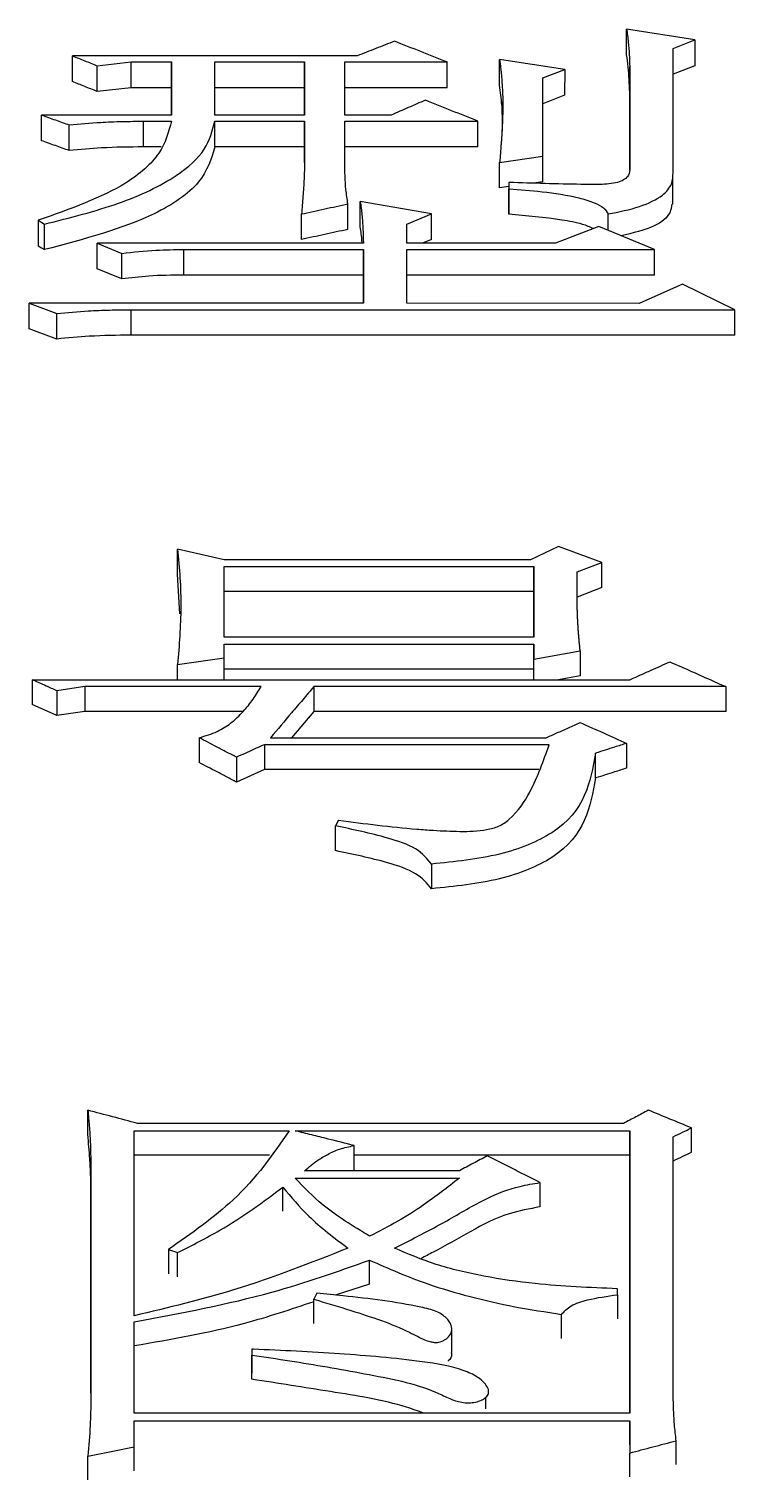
# Model space of a CAD drawing. Header units: millimetres. Extents: x 2278 to 4715, y 679 to 2402.
# Drawn here: x 2832.06 to 2834.53, y 2150.79 to 2155.86 of the extents above; entities that cross this region are included whole.
import ezdxf

# ---------------------------------------------------------------- set-up
doc = ezdxf.new("R2010")
doc.units = ezdxf.units.MM

msp = doc.modelspace()

# ---------------------------------------------------------------- linework, layer by layer
at = {"color": 7, "linetype": 'Continuous', "lineweight": 25}
for p, q in [((2834.3872, 2155.82), (2834.1492, 2155.8583)), ((2834.1492, 2155.7682), (2834.1492, 2155.8583)), ((2834.3115, 2155.7901), (2834.3872, 2155.82)), ((2834.3872, 2155.82), (2834.3872, 2155.73)), ((2833.2081, 2155.7645), (2832.2129, 2155.7645)), ((2832.2129, 2155.6746), (2832.2129, 2155.7645)), ((2833.7057, 2155.6617), (2833.7057, 2155.7516)), ((2833.9329, 2155.7173), (2833.7057, 2155.7516)), ((2834.3115, 2155.3574), (2834.3115, 2155.7901)), ((2832.2994, 2155.6403), (2832.2994, 2155.7302)), ((2832.4184, 2155.7431), (2832.5591, 2155.7431)), ((2832.4184, 2155.6532), (2832.4184, 2155.7431)), ((2832.5591, 2155.7431), (2832.5591, 2155.5579)), ((2832.5591, 2155.6532), (2832.5591, 2155.7431)), ((2832.7105, 2155.7431), (2833.0242, 2155.7431)), ((2832.7105, 2155.5579), (2832.7105, 2155.7431)), ((2833.0242, 2155.7431), (2833.0242, 2155.5579)), ((2833.0242, 2155.6532), (2833.0242, 2155.7431)), ((2833.1648, 2155.7431), (2833.5218, 2155.7431)), ((2833.1648, 2155.5578), (2833.1648, 2155.7431)), ((2833.5218, 2155.6531), (2833.5218, 2155.7431)), ((2833.8571, 2155.6873), (2833.9329, 2155.7173)), ((2833.9329, 2155.7173), (2833.9328, 2155.6275)), ((2834.16, 2155.7259), (2834.16, 2155.3662)), ((2834.16, 2155.636), (2834.16, 2155.7259)), ((2834.3872, 2155.73), (2834.3115, 2155.7001)), ((2832.4184, 2155.6532), (2832.2994, 2155.6403)), ((2832.5591, 2155.6532), (2832.4184, 2155.6532)), ((2832.5591, 2155.5579), (2832.5591, 2155.6532)), ((2833.0242, 2155.6532), (2832.7105, 2155.6532)), ((2833.0242, 2155.5579), (2833.0242, 2155.6532)), ((2833.5218, 2155.6531), (2833.1648, 2155.6532)), ((2833.9328, 2155.6275), (2833.8571, 2155.5974)), ((2834.16, 2155.3661), (2834.16, 2155.636)), ((2832.5591, 2155.5579), (2832.1047, 2155.5579)), ((2832.1047, 2155.4682), (2832.1047, 2155.5579)), ((2833.0242, 2155.5579), (2832.7105, 2155.5579)), ((2833.3271, 2155.5578), (2833.1648, 2155.5578)), ((2832.2021, 2155.4335), (2832.2021, 2155.5232)), ((2832.4617, 2155.5362), (2832.559, 2155.5362)), ((2832.4617, 2155.4465), (2832.4617, 2155.5362)), ((2832.7105, 2155.5362), (2833.0242, 2155.5362)), ((2833.0242, 2155.5362), (2833.0242, 2155.3924)), ((2833.0242, 2155.4465), (2833.0242, 2155.5362)), ((2833.1648, 2155.5362), (2833.63, 2155.5362)), ((2833.1648, 2155.3924), (2833.1648, 2155.5362)), ((2833.63, 2155.4465), (2833.63, 2155.5362)), ((2832.5233, 2155.4465), (2832.4617, 2155.4465)), ((2833.0242, 2155.4465), (2832.7105, 2155.4465)), ((2833.0242, 2155.3923), (2833.0242, 2155.4465)), ((2833.63, 2155.4465), (2833.1648, 2155.4465)), ((2833.7057, 2155.3924), (2833.8571, 2155.4143)), ((2833.8571, 2155.3248), (2833.8571, 2155.4143)), ((2833.7057, 2155.303), (2833.7057, 2155.3924)), ((2833.7381, 2155.3076), (2833.7057, 2155.303)), ((2833.7381, 2155.3223), (2833.7381, 2155.3003)), ((2833.7381, 2155.3223), (2833.7381, 2155.2329)), ((2833.7381, 2155.211), (2833.7381, 2155.3003)), ((2833.8571, 2155.3248), (2833.8238, 2155.32)), ((2834.3109, 2155.2468), (2834.3109, 2155.3362)), ((2833.1756, 2155.1582), (2833.1756, 2155.2475)), ((2833.4677, 2155.2122), (2833.2189, 2155.2563)), ((2833.2189, 2155.167), (2833.2189, 2155.2563)), ((2833.0134, 2155.1229), (2833.0134, 2155.2122)), ((2833.3812, 2155.1768), (2833.4677, 2155.2122)), ((2833.4677, 2155.1229), (2833.4677, 2155.2122)), ((2834.0843, 2155.1546), (2834.0843, 2155.2121)), ((2832.0939, 2155.1901), (2832.1155, 2155.1768)), ((2832.0939, 2155.1901), (2832.0939, 2155.1009)), ((2833.3812, 2155.1102), (2833.3812, 2155.1768)), ((2834.0519, 2155.1679), (2833.9004, 2155.1102)), ((2834.2466, 2155.0879), (2834.0519, 2155.1679)), ((2832.2994, 2155.1102), (2832.386, 2155.0746)), ((2833.2297, 2155.1102), (2832.2994, 2155.1102)), ((2832.2994, 2155.0211), (2832.2994, 2155.1102)), ((2833.9004, 2155.1102), (2833.3812, 2155.1102)), ((2833.4677, 2155.1229), (2833.4366, 2155.1102)), ((2832.386, 2154.9856), (2832.386, 2155.0746)), ((2832.6023, 2155.088), (2833.2297, 2155.088)), ((2832.6023, 2154.9989), (2832.6023, 2155.088)), ((2833.2297, 2155.088), (2833.2297, 2154.9001)), ((2833.2297, 2154.9989), (2833.2297, 2155.088)), ((2833.3812, 2155.088), (2834.2466, 2155.0879)), ((2833.3812, 2154.9001), (2833.3812, 2155.088)), ((2834.2466, 2154.9989), (2834.2466, 2155.0879)), ((2832.386, 2154.9856), (2832.2994, 2155.0211)), ((2833.2297, 2154.9989), (2832.6023, 2154.9989)), ((2833.2297, 2154.9001), (2833.2297, 2154.9989)), ((2834.2466, 2154.9989), (2833.3812, 2154.9989)), ((2834.3439, 2154.9674), (2834.1925, 2154.9)), ((2834.5278, 2154.8775), (2834.3439, 2154.9674)), ((2832.0615, 2154.8113), (2832.0615, 2154.9001)), ((2832.0615, 2154.9001), (2832.1588, 2154.8641)), ((2833.2297, 2154.9001), (2832.0615, 2154.9001)), ((2834.1925, 2154.9), (2833.3812, 2154.9001)), ((2832.1588, 2154.7753), (2832.1588, 2154.8641)), ((2832.4184, 2154.7888), (2832.4184, 2154.8776)), ((2832.4184, 2154.8776), (2834.5278, 2154.8775)), ((2834.5278, 2154.7887), (2834.5278, 2154.8775)), ((2832.1588, 2154.7753), (2832.0615, 2154.8113)), ((2834.5278, 2154.7887), (2832.4184, 2154.7888)), ((2832.5807, 2153.954), (2832.5807, 2154.0417)), ((2832.743, 2154.004), (2832.5807, 2154.0417)), ((2833.9112, 2154.0511), (2833.8139, 2154.004)), ((2834.0627, 2153.9946), (2833.9112, 2154.0511)), ((2833.8139, 2154.004), (2832.743, 2154.004)), ((2832.743, 2153.9805), (2833.8247, 2153.9804)), ((2832.743, 2153.7337), (2832.743, 2153.9805)), ((2833.8247, 2153.9804), (2833.8247, 2153.7337)), ((2833.8247, 2153.8928), (2833.8247, 2153.9804)), ((2833.9761, 2153.9616), (2834.0627, 2153.9946)), ((2834.0627, 2153.9069), (2834.0627, 2153.9946)), ((2832.5884, 2153.8148), (2832.5807, 2153.954)), ((2833.8247, 2153.8928), (2832.743, 2153.8928)), ((2833.8247, 2153.7337), (2833.8247, 2153.8928)), ((2834.0627, 2153.9069), (2833.9761, 2153.874)), ((2833.8247, 2153.7337), (2832.743, 2153.7337)), ((2832.743, 2153.7098), (2833.8247, 2153.7098)), ((2832.743, 2153.662), (2832.743, 2153.7098)), ((2833.8247, 2153.7098), (2833.8247, 2153.6572)), ((2833.8247, 2153.6225), (2833.8247, 2153.7098)), ((2833.8247, 2153.6572), (2833.987, 2153.6859)), ((2833.987, 2153.6859), (2833.987, 2153.5987)), ((2832.5807, 2153.638), (2832.743, 2153.662)), ((2832.5807, 2153.5852), (2832.5807, 2153.638)), ((2832.743, 2153.5852), (2832.743, 2153.662)), ((2833.8247, 2153.6225), (2832.743, 2153.6226)), ((2833.8247, 2153.5852), (2833.8247, 2153.6572)), ((2833.8247, 2153.5852), (2833.8247, 2153.6225)), ((2832.0723, 2153.5852), (2834.16, 2153.5852)), ((2832.0723, 2153.5852), (2832.0723, 2153.4981)), ((2833.987, 2153.5987), (2833.9108, 2153.5852)), ((2832.2562, 2153.5612), (2832.1588, 2153.5467)), ((2832.1588, 2153.5467), (2832.1588, 2153.4597)), ((2832.8728, 2153.5612), (2832.2562, 2153.5612)), ((2832.2562, 2153.5612), (2832.2562, 2153.4741)), ((2834.4954, 2153.5611), (2833.0567, 2153.5612)), ((2833.0567, 2153.5612), (2833.0567, 2153.4741)), ((2834.4954, 2153.5611), (2834.4954, 2153.474)), ((2832.1588, 2153.4597), (2832.0723, 2153.4981)), ((2832.2562, 2153.4741), (2832.1588, 2153.4597)), ((2832.8094, 2153.4741), (2832.2562, 2153.4741)), ((2833.0567, 2153.4741), (2832.9789, 2153.3823)), ((2834.4954, 2153.474), (2833.0567, 2153.4741)), ((2832.6564, 2153.3824), (2832.6564, 2153.2955)), ((2832.9052, 2153.3823), (2833.868, 2153.3823)), ((2833.8788, 2153.3581), (2832.8836, 2153.3581)), ((2832.8836, 2153.3581), (2832.8836, 2153.2713)), ((2834.041, 2153.2421), (2834.041, 2153.3289)), ((2834.1492, 2153.3629), (2834.1492, 2153.2761)), ((2832.7863, 2153.3143), (2832.7863, 2153.2275)), ((2832.8836, 2153.2713), (2832.7863, 2153.2275)), ((2833.8431, 2153.2712), (2832.8836, 2153.2713)), ((2833.1432, 2153.0942), (2833.1324, 2153.0745)), ((2833.1324, 2152.988), (2833.1324, 2153.0745)), ((2833.4677, 2152.9412), (2833.4677, 2152.8549)), ((2832.267, 2151.9961), (2832.267, 2152.0813)), ((2832.4293, 2152.0093), (2832.9702, 2152.0093)), ((2832.4293, 2151.363), (2832.4293, 2152.0093)), ((2834.1384, 2152.035), (2832.4401, 2152.035)), ((2832.9918, 2152.0093), (2834.1601, 2152.0093)), ((2834.1601, 2152.0093), (2834.1601, 2151.023)), ((2834.1601, 2151.9242), (2834.1601, 2152.0093)), ((2834.3764, 2151.9345), (2834.3764, 2152.0196)), ((2834.3115, 2151.119), (2834.3115, 2151.9887)), ((2832.9012, 2151.9242), (2832.4293, 2151.9242)), ((2834.1601, 2151.9242), (2833.1973, 2151.9242)), ((2834.1601, 2151.023), (2834.1601, 2151.9242)), ((2832.2779, 2151.8855), (2832.2779, 2151.0924)), ((2832.2779, 2151.8006), (2832.2779, 2151.8855)), ((2833.5651, 2151.8699), (2833.0243, 2151.8699)), ((2832.2779, 2151.0923), (2832.2779, 2151.8006)), ((2832.9485, 2151.7282), (2832.9485, 2151.8129)), ((2832.9918, 2151.844), (2833.5651, 2151.844)), ((2833.8467, 2151.7435), (2833.8467, 2151.8283)), ((2832.5482, 2151.5942), (2832.5807, 2151.5837)), ((2832.5482, 2151.5942), (2832.5482, 2151.5096)), ((2832.5807, 2151.4992), (2832.5807, 2151.5837)), ((2833.2513, 2151.4731), (2833.2513, 2151.5576)), ((2833.0675, 2151.442), (2833.0567, 2151.421)), ((2833.2513, 2151.4731), (2833.131, 2151.4355)), ((2834.1168, 2151.4367), (2834.1168, 2151.4578)), ((2834.1168, 2151.4367), (2834.1168, 2151.3525)), ((2832.4293, 2151.023), (2832.4293, 2151.3419)), ((2833.9221, 2151.2841), (2833.9221, 2151.3682)), ((2833.5383, 2151.2347), (2833.5383, 2151.3193)), ((2832.8404, 2151.2466), (2832.8404, 2151.1626)), ((2832.8404, 2151.2466), (2832.8404, 2151.2255)), ((2832.8404, 2151.1415), (2832.8404, 2151.2256)), ((2833.6578, 2151.121), (2833.6578, 2151.122)), ((2833.6578, 2151.0378), (2833.6578, 2151.0795)), ((2834.1601, 2151.023), (2832.4293, 2151.023)), ((2832.4293, 2150.9963), (2834.1601, 2150.9963)), ((2832.4293, 2150.9052), (2832.4293, 2150.9963)), ((2834.1601, 2150.9126), (2834.1601, 2150.9963)), ((2834.1601, 2150.9963), (2834.1601, 2150.8837)), ((2832.4293, 2150.8217), (2832.4293, 2150.9052)), ((2834.1601, 2150.8002), (2834.1601, 2150.8837)), ((2834.3223, 2150.8431), (2834.3223, 2150.9266)), ((2832.267, 2150.7895), (2832.2671, 2150.873))]:
    msp.add_line(p, q, dxfattribs=at)
at = {"color": 7, "linetype": 'Continuous', "lineweight": 25, "flags": 128}
for points in [[(2832.2994, 2155.7302), (2832.3589, 2155.7367), (2832.4184, 2155.7431)], [(2832.7105, 2155.4465), (2832.7105, 2155.4785), (2832.7105, 2155.5362)], [(2832.1155, 2155.0876), (2832.1155, 2155.1207), (2832.1155, 2155.1487), (2832.1155, 2155.1768)], [(2832.0939, 2155.1009), (2832.1047, 2155.0942), (2832.1155, 2155.0876)], [(2833.1973, 2151.8728), (2833.1973, 2151.9153), (2833.1973, 2151.9578)], [(2833.0567, 2151.3367), (2833.0567, 2151.3714), (2833.0567, 2151.3962), (2833.0567, 2151.421)], [(2832.2671, 2150.873), (2832.3482, 2150.8891), (2832.4293, 2150.9052)]]:
    msp.add_lwpolyline(points, dxfattribs=at)
at = {"color": 7, "linetype": 'Continuous', "lineweight": 25}
for points, knots in [([(2834.1492, 2155.8583), (2834.1513, 2155.843), (2834.1553, 2155.8133), (2834.1585, 2155.7692), (2834.1595, 2155.7403), (2834.16, 2155.7259)], [0, 0, 0, 0, 0.349386, 0.674644, 1, 1, 1, 1]), ([(2833.3379, 2155.8157), (2833.3163, 2155.8072), (2833.273, 2155.7901), (2833.2297, 2155.773), (2833.2081, 2155.7645)], [0, 0, 0, 0, 0.499996, 1, 1, 1, 1]), ([(2833.5218, 2155.7431), (2833.4911, 2155.7552), (2833.4298, 2155.7795), (2833.3685, 2155.8036), (2833.3379, 2155.8157)], [0, 0, 0, 0, 0.5, 1, 1, 1, 1]), ([(2832.2129, 2155.7645), (2832.2273, 2155.7588), (2832.2562, 2155.7474), (2832.285, 2155.736), (2832.2994, 2155.7302)], [0, 0, 0, 0, 0.499999, 1, 1, 1, 1]), ([(2833.7057, 2155.7516), (2833.706, 2155.7488), (2833.7067, 2155.7432), (2833.7076, 2155.7349), (2833.7086, 2155.7265), (2833.7095, 2155.7181), (2833.7104, 2155.7096), (2833.7112, 2155.7012), (2833.7119, 2155.6942), (2833.7126, 2155.6872), (2833.7132, 2155.6802), (2833.7145, 2155.6633), (2833.7167, 2155.6267), (2833.7171, 2155.5815), (2833.7158, 2155.5419), (2833.7149, 2155.522), (2833.7144, 2155.5107), (2833.7138, 2155.4993), (2833.713, 2155.4851), (2833.7119, 2155.4709), (2833.711, 2155.4595), (2833.7103, 2155.451), (2833.7097, 2155.4424), (2833.7092, 2155.4353), (2833.7087, 2155.4296), (2833.7084, 2155.4253), (2833.7081, 2155.421), (2833.7077, 2155.4167), (2833.7074, 2155.4125), (2833.7071, 2155.4082), (2833.7067, 2155.4039), (2833.7064, 2155.4003), (2833.7061, 2155.3965), (2833.7058, 2155.3941), (2833.7057, 2155.3924)], [0, 0, 0, 0, 0.023618, 0.047236, 0.070855, 0.094473, 0.118091, 0.141709, 0.165327, 0.177136, 0.200755, 0.224373, 0.318848, 0.507812, 0.602286, 0.649522, 0.67314, 0.696758, 0.743995, 0.791231, 0.81485, 0.838468, 0.862086, 0.885704, 0.897513, 0.909322, 0.921131, 0.932941, 0.94475, 0.956559, 0.968368, 0.980177, 0.986081, 1, 1, 1, 1]), ([(2834.16, 2155.636), (2834.1595, 2155.6515), (2834.1584, 2155.6814), (2834.155, 2155.7254), (2834.1511, 2155.754), (2834.1492, 2155.7682)], [0, 0, 0, 0, 0.349838, 0.674851, 1, 1, 1, 1]), ([(2832.2994, 2155.6403), (2832.285, 2155.646), (2832.2562, 2155.6575), (2832.2273, 2155.6689), (2832.2129, 2155.6746)], [0, 0, 0, 0, 0.5000031, 1, 1, 1, 1]), ([(2833.7131, 2155.5919), (2833.713, 2155.5921), (2833.7114, 2155.6155), (2833.7085, 2155.6387), (2833.7057, 2155.6617)], [0, 0, 0, 0, 0.008247, 1, 1, 1, 1]), ([(2833.8571, 2155.4143), (2833.8571, 2155.4552), (2833.8571, 2155.5468), (2833.8571, 2155.6373), (2833.8571, 2155.6873)], [0, 0, 0, 0, 0.447226, 1, 1, 1, 1]), ([(2833.4461, 2155.6097), (2833.4262, 2155.6011), (2833.3866, 2155.5838), (2833.3469, 2155.5665), (2833.3271, 2155.5578)], [0, 0, 0, 0, 0.499996, 1, 1, 1, 1]), ([(2833.63, 2155.5362), (2833.5993, 2155.5484), (2833.538, 2155.573), (2833.4767, 2155.5975), (2833.4461, 2155.6097)], [0, 0, 0, 0, 0.5, 1, 1, 1, 1]), ([(2833.7121, 2155.6041), (2833.7121, 2155.6041), (2833.7119, 2155.6051), (2833.7147, 2155.5443), (2833.7148, 2155.5264), (2833.7148, 2155.5236)], [0, 0, 0, 0, 0.007849, 0.849098, 1, 1, 1, 1]), ([(2832.1047, 2155.5579), (2832.121, 2155.5521), (2832.1534, 2155.5405), (2832.1859, 2155.529), (2832.2021, 2155.5232)], [0, 0, 0, 0, 0.499998, 1, 1, 1, 1]), ([(2832.559, 2155.5362), (2832.549, 2155.4984), (2832.5288, 2155.4223), (2832.3851, 2155.294), (2832.2051, 2155.2298), (2832.0939, 2155.1901)], [0, 0, 0, 0, 0.273464, 0.551009, 1, 1, 1, 1]), ([(2832.1155, 2155.1768), (2832.2046, 2155.1992), (2832.3803, 2155.2433), (2832.5733, 2155.3349), (2832.6857, 2155.4365), (2832.7023, 2155.5031), (2832.7105, 2155.5362)], [0, 0, 0, 0, 0.2896566, 0.5714564, 0.7872041, 1, 1, 1, 1]), ([(2832.2021, 2155.5232), (2832.2385, 2155.5266), (2832.2994, 2155.5322), (2832.3865, 2155.5356), (2832.4366, 2155.536), (2832.4617, 2155.5362)], [0, 0, 0, 0, 0.426096, 0.71242, 1, 1, 1, 1]), ([(2833.7148, 2155.5346), (2833.7147, 2155.5306), (2833.7145, 2155.5181), (2833.7132, 2155.4937), (2833.7124, 2155.4771)], [0, 0, 0, 0, 0.322479, 1, 1, 1, 1]), ([(2832.2021, 2155.4335), (2832.1859, 2155.4393), (2832.1534, 2155.4509), (2832.121, 2155.4624), (2832.1047, 2155.4682)], [0, 0, 0, 0, 0.500004, 1, 1, 1, 1]), ([(2832.7105, 2155.4465), (2832.698, 2155.4045), (2832.6727, 2155.3194), (2832.4752, 2155.1832), (2832.2531, 2155.1242), (2832.1155, 2155.0876)], [0, 0, 0, 0, 0.27123, 0.548484, 1, 1, 1, 1]), ([(2832.4617, 2155.4465), (2832.4127, 2155.446), (2832.3252, 2155.4451), (2832.2397, 2155.4371), (2832.2021, 2155.4335)], [0, 0, 0, 0, 0.560746, 1, 1, 1, 1]), ([(2833.0242, 2155.3924), (2833.0238, 2155.3732), (2833.0229, 2155.3336), (2833.0184, 2155.2736), (2833.015, 2155.2326), (2833.0134, 2155.2122)], [0, 0, 0, 0, 0.321579, 0.660777, 1, 1, 1, 1]), ([(2833.1756, 2155.2475), (2833.173, 2155.264), (2833.1679, 2155.2965), (2833.1653, 2155.3449), (2833.165, 2155.3766), (2833.1648, 2155.3924)], [0, 0, 0, 0, 0.341779, 0.670798, 1, 1, 1, 1]), ([(2834.16, 2155.3662), (2834.1592, 2155.3579), (2834.1575, 2155.3413), (2834.1188, 2155.3185), (2834.0541, 2155.3145), (2833.9282, 2155.3163), (2833.8222, 2155.3197), (2833.7381, 2155.3223)], [0, 0, 0, 0, 0.110716, 0.223974, 0.35482, 0.487804, 1, 1, 1, 1]), ([(2834.0843, 2155.2121), (2834.1225, 2155.2197), (2834.1974, 2155.2346), (2834.2754, 2155.2731), (2834.3108, 2155.3164), (2834.3112, 2155.3438), (2834.3115, 2155.3574)], [0, 0, 0, 0, 0.291536, 0.572529, 0.787239, 1, 1, 1, 1]), ([(2833.7381, 2155.3003), (2833.7768, 2155.2973), (2833.8605, 2155.2908), (2833.9636, 2155.2753), (2834.0338, 2155.2539), (2834.0717, 2155.2345), (2834.0801, 2155.2197), (2834.0843, 2155.2121)], [0, 0, 0, 0, 0.279047, 0.604417, 0.761098, 0.879545, 1, 1, 1, 1]), ([(2833.0134, 2155.2122), (2833.0404, 2155.2181), (2833.0945, 2155.2298), (2833.1486, 2155.2416), (2833.1756, 2155.2475)], [0, 0, 0, 0, 0.499999, 1, 1, 1, 1]), ([(2833.2189, 2155.2563), (2833.2209, 2155.2408), (2833.2251, 2155.2088), (2833.2283, 2155.16), (2833.2293, 2155.1268), (2833.2297, 2155.1102)], [0, 0, 0, 0, 0.320446, 0.660167, 1, 1, 1, 1]), ([(2834.3067, 2155.247), (2834.3056, 2155.2368), (2834.3028, 2155.2091), (2834.2487, 2155.1633), (2834.1712, 2155.1457), (2834.1292, 2155.1361)], [0, 0, 0, 0, 0.210203, 0.572203, 1, 1, 1, 1]), ([(2833.7381, 2155.2329), (2833.7381, 2155.2288), (2833.7381, 2155.2215), (2833.7381, 2155.2142), (2833.7381, 2155.211)], [0, 0, 0, 0, 0.56, 1, 1, 1, 1]), ([(2834.0341, 2155.1611), (2834.0216, 2155.1664), (2833.9894, 2155.1798), (2833.8886, 2155.1981), (2833.8003, 2155.2057), (2833.7381, 2155.211)], [0, 0, 0, 0, 0.15887, 0.407196, 1, 1, 1, 1]), ([(2833.1756, 2155.1582), (2833.1486, 2155.1523), (2833.0945, 2155.1406), (2833.0404, 2155.1288), (2833.0134, 2155.1229)], [0, 0, 0, 0, 0.5, 1, 1, 1, 1]), ([(2833.2253, 2155.1102), (2833.2251, 2155.1127), (2833.2239, 2155.1317), (2833.2212, 2155.1506), (2833.2189, 2155.167)], [0, 0, 0, 0, 0.130167, 1, 1, 1, 1]), ([(2832.386, 2155.0746), (2832.4257, 2155.0791), (2832.4969, 2155.087), (2832.57, 2155.0877), (2832.6023, 2155.088)], [0, 0, 0, 0, 0.5588348, 1, 1, 1, 1]), ([(2832.6023, 2154.9989), (2832.5612, 2154.9984), (2832.488, 2154.9974), (2832.4171, 2154.9892), (2832.386, 2154.9856)], [0, 0, 0, 0, 0.561086, 1, 1, 1, 1]), ([(2832.1588, 2154.8641), (2832.1953, 2154.8676), (2832.2562, 2154.8734), (2832.3432, 2154.877), (2832.3933, 2154.8774), (2832.4184, 2154.8776)], [0, 0, 0, 0, 0.426056, 0.7124, 1, 1, 1, 1]), ([(2832.4184, 2154.7888), (2832.3694, 2154.7882), (2832.2819, 2154.7872), (2832.1964, 2154.7789), (2832.1588, 2154.7753)], [0, 0, 0, 0, 0.560746, 1, 1, 1, 1]), ([(2832.5807, 2154.0417), (2832.5837, 2154.0081), (2832.5898, 2153.9408), (2832.5939, 2153.8065), (2832.586, 2153.7052), (2832.5807, 2153.638)], [0, 0, 0, 0, 0.252085, 0.504197, 1, 1, 1, 1]), ([(2833.987, 2153.6859), (2833.9867, 2153.6882), (2833.9863, 2153.6928), (2833.9856, 2153.6996), (2833.985, 2153.7065), (2833.9843, 2153.7133), (2833.9837, 2153.7202), (2833.9831, 2153.727), (2833.9826, 2153.7327), (2833.9821, 2153.7384), (2833.9816, 2153.7441), (2833.981, 2153.751), (2833.9804, 2153.7601), (2833.9797, 2153.7692), (2833.9792, 2153.7783), (2833.9788, 2153.7852), (2833.9783, 2153.7943), (2833.9779, 2153.8034), (2833.9775, 2153.8125), (2833.9773, 2153.8193), (2833.977, 2153.8284), (2833.9767, 2153.8375), (2833.9765, 2153.8466), (2833.9764, 2153.8557), (2833.9762, 2153.8648), (2833.9761, 2153.8738), (2833.9761, 2153.8806), (2833.976, 2153.8874), (2833.976, 2153.8942), (2833.976, 2153.8999), (2833.976, 2153.9044), (2833.976, 2153.909), (2833.976, 2153.9135), (2833.976, 2153.918), (2833.976, 2153.9214), (2833.976, 2153.9248), (2833.976, 2153.9293), (2833.976, 2153.9339), (2833.976, 2153.9384), (2833.9761, 2153.9429), (2833.9761, 2153.9474), (2833.9761, 2153.952), (2833.9761, 2153.9563), (2833.9761, 2153.9595), (2833.9761, 2153.9616)], [0, 0, 0, 0, 0.024742, 0.049483, 0.074225, 0.098967, 0.123709, 0.14845, 0.173192, 0.185563, 0.210305, 0.235047, 0.259788, 0.309272, 0.334014, 0.358756, 0.383497, 0.432981, 0.457723, 0.482464, 0.507206, 0.55669, 0.581431, 0.606173, 0.655657, 0.680399, 0.70514, 0.729882, 0.754624, 0.779366, 0.791736, 0.804107, 0.828849, 0.84122, 0.853591, 0.865962, 0.878333, 0.903074, 0.915445, 0.927816, 0.952558, 0.964929, 0.9773, 1, 1, 1, 1]), ([(2834.16, 2153.5852), (2834.1725, 2153.5907), (2834.1975, 2153.6018), (2834.2444, 2153.6226), (2834.2788, 2153.6379), (2834.3007, 2153.6476)], [0, 0, 0, 0, 0.266245, 0.532491, 1, 1, 1, 1]), ([(2834.3007, 2153.6476), (2834.3256, 2153.6365), (2834.3706, 2153.6166), (2834.4355, 2153.5878), (2834.4754, 2153.57), (2834.4954, 2153.5611)], [0, 0, 0, 0, 0.384573, 0.692287, 1, 1, 1, 1]), ([(2832.1588, 2153.5467), (2832.1465, 2153.5522), (2832.1259, 2153.5614), (2832.097, 2153.5742), (2832.0806, 2153.5816), (2832.0723, 2153.5852)], [0, 0, 0, 0, 0.42836, 0.71418, 1, 1, 1, 1]), ([(2832.6564, 2153.3824), (2832.6781, 2153.3891), (2832.7209, 2153.4025), (2832.7714, 2153.4351), (2832.8107, 2153.4739), (2832.8453, 2153.5171), (2832.8636, 2153.5465), (2832.8728, 2153.5612)], [0, 0, 0, 0, 0.176065, 0.348002, 0.566634, 0.783694, 1, 1, 1, 1]), ([(2833.0567, 2153.5612), (2833.0437, 2153.5459), (2833.0177, 2153.5153), (2832.9672, 2153.4558), (2832.9298, 2153.4114), (2832.9052, 2153.3823)], [0, 0, 0, 0, 0.257226, 0.514452, 1, 1, 1, 1]), ([(2833.868, 2153.3823), (2833.8805, 2153.3879), (2833.9065, 2153.3996), (2833.9462, 2153.4174), (2833.9734, 2153.4296), (2833.987, 2153.4356)], [0, 0, 0, 0, 0.3146532, 0.657326, 1, 1, 1, 1]), ([(2833.987, 2153.4356), (2834.014, 2153.4235), (2834.0681, 2153.3993), (2834.1222, 2153.375), (2834.1492, 2153.3629)], [0, 0, 0, 0, 0.499999, 1, 1, 1, 1]), ([(2832.7863, 2153.3143), (2832.7747, 2153.3204), (2832.7515, 2153.3325), (2832.7083, 2153.3552), (2832.6766, 2153.3718), (2832.6564, 2153.3824)], [0, 0, 0, 0, 0.2674634, 0.534927, 1, 1, 1, 1]), ([(2832.8836, 2153.3581), (2832.8711, 2153.3525), (2832.8487, 2153.3424), (2832.8162, 2153.3278), (2832.7962, 2153.3188), (2832.7863, 2153.3143)], [0, 0, 0, 0, 0.384577, 0.692287, 1, 1, 1, 1]), ([(2833.1432, 2153.0942), (2833.2338, 2153.0825), (2833.3432, 2153.0685), (2833.4858, 2153.0581), (2833.5668, 2153.0544), (2833.6471, 2153.0563), (2833.707, 2153.0732), (2833.7671, 2153.1171), (2833.8274, 2153.2141), (2833.8591, 2153.3028), (2833.8788, 2153.3581)], [0, 0, 0, 0, 0.23813, 0.287988, 0.366961, 0.446683, 0.487555, 0.537237, 0.712015, 1, 1, 1, 1]), ([(2834.041, 2153.3289), (2834.0229, 2153.2276), (2833.9974, 2153.0849), (2833.7082, 2152.9656), (2833.5491, 2152.9495), (2833.4677, 2152.9412)], [0, 0, 0, 0, 0.544628, 0.767125, 1, 1, 1, 1]), ([(2834.1492, 2153.3629), (2834.1352, 2153.3585), (2834.1101, 2153.3506), (2834.074, 2153.3393), (2834.052, 2153.3323), (2834.0411, 2153.3289)], [0, 0, 0, 0, 0.39043, 0.695215, 1, 1, 1, 1]), ([(2832.7863, 2153.2275), (2832.7747, 2153.2336), (2832.7515, 2153.2458), (2832.7082, 2153.2684), (2832.6765, 2153.285), (2832.6564, 2153.2955)], [0, 0, 0, 0, 0.267647, 0.535293, 1, 1, 1, 1]), ([(2834.1492, 2153.2761), (2834.1351, 2153.2717), (2834.1101, 2153.2638), (2834.074, 2153.2525), (2834.052, 2153.2455), (2834.0411, 2153.2421)], [0, 0, 0, 0, 0.390574, 0.695287, 1, 1, 1, 1]), ([(2834.041, 2153.2421), (2834.0229, 2153.1409), (2833.9973, 2152.9984), (2833.7081, 2152.8793), (2833.5491, 2152.8632), (2833.4677, 2152.8549)], [0, 0, 0, 0, 0.544404, 0.766963, 1, 1, 1, 1]), ([(2833.4677, 2152.9412), (2833.4521, 2152.96), (2833.4201, 2152.9984), (2833.2926, 2153.041), (2833.1935, 2153.0617), (2833.1324, 2153.0745)], [0, 0, 0, 0, 0.267599, 0.548584, 1, 1, 1, 1]), ([(2833.4677, 2152.8549), (2833.4521, 2152.8737), (2833.4201, 2152.9121), (2833.2926, 2152.9546), (2833.1935, 2152.9753), (2833.1324, 2152.988)], [0, 0, 0, 0, 0.267465, 0.548457, 1, 1, 1, 1]), ([(2832.267, 2152.0813), (2832.2688, 2152.063), (2832.2723, 2152.0264), (2832.2762, 2151.9612), (2832.2772, 2151.9141), (2832.2779, 2151.8855)], [0, 0, 0, 0, 0.281466, 0.562942, 1, 1, 1, 1]), ([(2832.4401, 2152.035), (2832.4113, 2152.0427), (2832.3536, 2152.0582), (2832.2959, 2152.0736), (2832.267, 2152.0813)], [0, 0, 0, 0, 0.499999, 1, 1, 1, 1]), ([(2834.225, 2152.0812), (2834.2105, 2152.0735), (2834.1817, 2152.0581), (2834.1529, 2152.0427), (2834.1384, 2152.035)], [0, 0, 0, 0, 0.499996, 1, 1, 1, 1]), ([(2834.3764, 2152.0196), (2834.3512, 2152.0298), (2834.3007, 2152.0504), (2834.2502, 2152.071), (2834.225, 2152.0812)], [0, 0, 0, 0, 0.499999, 1, 1, 1, 1]), ([(2832.9702, 2152.0093), (2832.9132, 2151.9268), (2832.8103, 2151.7781), (2832.6289, 2151.6508), (2832.5482, 2151.5942)], [0, 0, 0, 0, 0.555128, 1, 1, 1, 1]), ([(2833.1973, 2151.9578), (2833.1669, 2151.9654), (2833.1175, 2151.9778), (2833.049, 2151.995), (2833.0109, 2152.0045), (2832.9918, 2152.0093)], [0, 0, 0, 0, 0.443636, 0.721817, 1, 1, 1, 1]), ([(2834.3115, 2151.9887), (2834.3223, 2151.9938), (2834.344, 2152.0041), (2834.3656, 2152.0144), (2834.3764, 2152.0196)], [0, 0, 0, 0, 0.499999, 1, 1, 1, 1]), ([(2832.2779, 2151.8006), (2832.2776, 2151.819), (2832.277, 2151.8559), (2832.2737, 2151.9211), (2832.2696, 2151.9678), (2832.267, 2151.9961)], [0, 0, 0, 0, 0.281816, 0.563643, 1, 1, 1, 1]), ([(2833.0243, 2151.8699), (2833.0386, 2151.8823), (2833.0623, 2151.9027), (2833.105, 2151.9273), (2833.1456, 2151.9471), (2833.18, 2151.9542), (2833.1973, 2151.9578)], [0, 0, 0, 0, 0.333513, 0.552424, 0.773916, 1, 1, 1, 1]), ([(2833.6625, 2151.9216), (2833.6462, 2151.913), (2833.6138, 2151.8958), (2833.5813, 2151.8786), (2833.5651, 2151.8699)], [0, 0, 0, 0, 0.499998, 1, 1, 1, 1]), ([(2833.8465, 2151.8284), (2833.8222, 2151.8407), (2833.7794, 2151.8625), (2833.718, 2151.8935), (2833.681, 2151.9123), (2833.6625, 2151.9216)], [0, 0, 0, 0, 0.3962, 0.6981, 1, 1, 1, 1]), ([(2834.3764, 2151.9345), (2834.3656, 2151.9293), (2834.344, 2151.9191), (2834.3223, 2151.9088), (2834.3115, 2151.9036)], [0, 0, 0, 0, 0.499998, 1, 1, 1, 1]), ([(2832.5807, 2151.5837), (2832.6309, 2151.6093), (2832.7243, 2151.6569), (2832.8451, 2151.7348), (2832.914, 2151.7868), (2832.9485, 2151.8129)], [0, 0, 0, 0, 0.366086, 0.682145, 1, 1, 1, 1]), ([(2832.9485, 2151.8129), (2832.977, 2151.7784), (2833.0221, 2151.7237), (2833.1035, 2151.6538), (2833.1516, 2151.6176), (2833.1757, 2151.5994)], [0, 0, 0, 0, 0.459963, 0.729487, 1, 1, 1, 1]), ([(2833.2515, 2151.6412), (2833.1939, 2151.6763), (2833.0916, 2151.7385), (2833.0222, 2151.812), (2832.9918, 2151.844)], [0, 0, 0, 0, 0.563044, 1, 1, 1, 1]), ([(2833.5651, 2151.844), (2833.5239, 2151.812), (2833.457, 2151.7598), (2833.351, 2151.6922), (2833.2847, 2151.6583), (2833.2515, 2151.6412)], [0, 0, 0, 0, 0.443463, 0.720804, 1, 1, 1, 1]), ([(2833.3379, 2151.5994), (2833.4002, 2151.6309), (2833.512, 2151.6871), (2833.642, 2151.7676), (2833.7546, 2151.8134), (2833.8229, 2151.8245), (2833.8465, 2151.8283)], [0, 0, 0, 0, 0.381447, 0.683524, 0.890528, 1, 1, 1, 1]), ([(2833.8465, 2151.7435), (2833.8094, 2151.7367), (2833.7155, 2151.7194), (2833.6014, 2151.6556), (2833.5044, 2151.6012), (2833.445, 2151.5706), (2833.4309, 2151.5633)], [0, 0, 0, 0, 0.2144271, 0.5437869, 0.8913434, 1, 1, 1, 1]), ([(2833.1757, 2151.5994), (2833.0457, 2151.5478), (2832.8122, 2151.4552), (2832.547, 2151.3913), (2832.4293, 2151.363)], [0, 0, 0, 0, 0.556376, 1, 1, 1, 1]), ([(2834.1168, 2151.4578), (2834.0205, 2151.4616), (2833.8623, 2151.468), (2833.65, 2151.4993), (2833.4804, 2151.5388), (2833.3851, 2151.5794), (2833.3379, 2151.5994)], [0, 0, 0, 0, 0.344394, 0.565966, 0.784996, 1, 1, 1, 1]), ([(2832.4293, 2151.3419), (2832.5929, 2151.3726), (2832.8833, 2151.4272), (2833.1395, 2151.5179), (2833.2513, 2151.5576)], [0, 0, 0, 0, 0.5633289, 1, 1, 1, 1]), ([(2833.2513, 2151.5576), (2833.3174, 2151.5284), (2833.4269, 2151.48), (2833.6015, 2151.4291), (2833.7577, 2151.3929), (2833.8672, 2151.3765), (2833.9221, 2151.3682)], [0, 0, 0, 0, 0.334937, 0.554746, 0.776585, 1, 1, 1, 1]), ([(2833.0567, 2151.421), (2833.1, 2151.408), (2833.2154, 2151.3733), (2833.3412, 2151.3316), (2833.4173, 2151.2919), (2833.4412, 2151.2802), (2833.46, 2151.273), (2833.4765, 2151.2699), (2833.4881, 2151.2698), (2833.5, 2151.2722), (2833.5143, 2151.2785), (2833.5294, 2151.2909), (2833.5396, 2151.3089), (2833.5376, 2151.3323), (2833.5212, 2151.357), (2833.4844, 2151.3807), (2833.3621, 2151.4099), (2833.2204, 2151.4265), (2833.098, 2151.439), (2833.0675, 2151.442)], [0, 0, 0, 0, 0.125302, 0.334347, 0.369116, 0.392006, 0.415961, 0.426676, 0.435655, 0.44463, 0.458341, 0.481396, 0.513091, 0.54477, 0.589295, 0.633614, 0.685428, 0.92175, 1, 1, 1, 1]), ([(2833.0567, 2151.4123), (2832.9759, 2151.3851), (2832.7797, 2151.319), (2832.559, 2151.2804), (2832.4293, 2151.2577)], [0, 0, 0, 0, 0.412223, 1, 1, 1, 1]), ([(2833.9221, 2151.3682), (2833.9317, 2151.3789), (2833.9515, 2151.4009), (2834.0246, 2151.4234), (2834.0816, 2151.4317), (2834.1168, 2151.4367)], [0, 0, 0, 0, 0.267237, 0.548075, 1, 1, 1, 1]), ([(2832.8404, 2151.2255), (2832.8846, 2151.2191), (2833.0169, 2151.1998), (2833.2322, 2151.1617), (2833.4292, 2151.1239), (2833.5229, 2151.0768), (2833.5593, 2151.0627), (2833.5914, 2151.0581), (2833.6158, 2151.0598), (2833.6379, 2151.0657), (2833.6557, 2151.0752), (2833.6663, 2151.0874), (2833.6684, 2151.103), (2833.658, 2151.1247), (2833.6295, 2151.1507), (2833.5567, 2151.1841), (2833.3895, 2151.2112), (2833.1438, 2151.232), (2832.9442, 2151.2423), (2832.8421, 2151.2465), (2832.8404, 2151.2466)], [0, 0, 0, 0, 0.07376, 0.221291, 0.369161, 0.400761, 0.427212, 0.440277, 0.453391, 0.466052, 0.479506, 0.492813, 0.505075, 0.525102, 0.558597, 0.593335, 0.676611, 0.83455, 0.997228, 1, 1, 1, 1]), ([(2833.5368, 2151.2346), (2833.5373, 2151.2323), (2833.5396, 2151.2223), (2833.5343, 2151.2115), (2833.526, 2151.205), (2833.5258, 2151.2048)], [0, 0, 0, 0, 0.2261823, 0.9843715, 1, 1, 1, 1]), ([(2833.4407, 2151.023), (2833.4208, 2151.0302), (2833.3214, 2151.0656), (2833.113, 2151.0983), (2832.9314, 2151.1271), (2832.8404, 2151.1415)], [0, 0, 0, 0, 0.111682, 0.554873, 1, 1, 1, 1]), ([(2832.2779, 2151.0924), (2832.2777, 2151.0737), (2832.2772, 2151.0363), (2832.2747, 2150.9632), (2832.2701, 2150.9087), (2832.2671, 2150.873)], [0, 0, 0, 0, 0.256617, 0.51324, 1, 1, 1, 1]), ([(2834.3223, 2150.9266), (2834.3202, 2150.9457), (2834.3159, 2150.9839), (2834.3125, 2151.0481), (2834.3119, 2151.0931), (2834.3115, 2151.119)], [0, 0, 0, 0, 0.297192, 0.594407, 1, 1, 1, 1]), ([(2834.1601, 2150.8837), (2834.1871, 2150.8909), (2834.2412, 2150.9052), (2834.2953, 2150.9195), (2834.3223, 2150.9266)], [0, 0, 0, 0, 0.499999, 1, 1, 1, 1])]:
    msp.add_open_spline(points, degree=3, knots=knots, dxfattribs=at)

doc.saveas('drawing.dxf')
